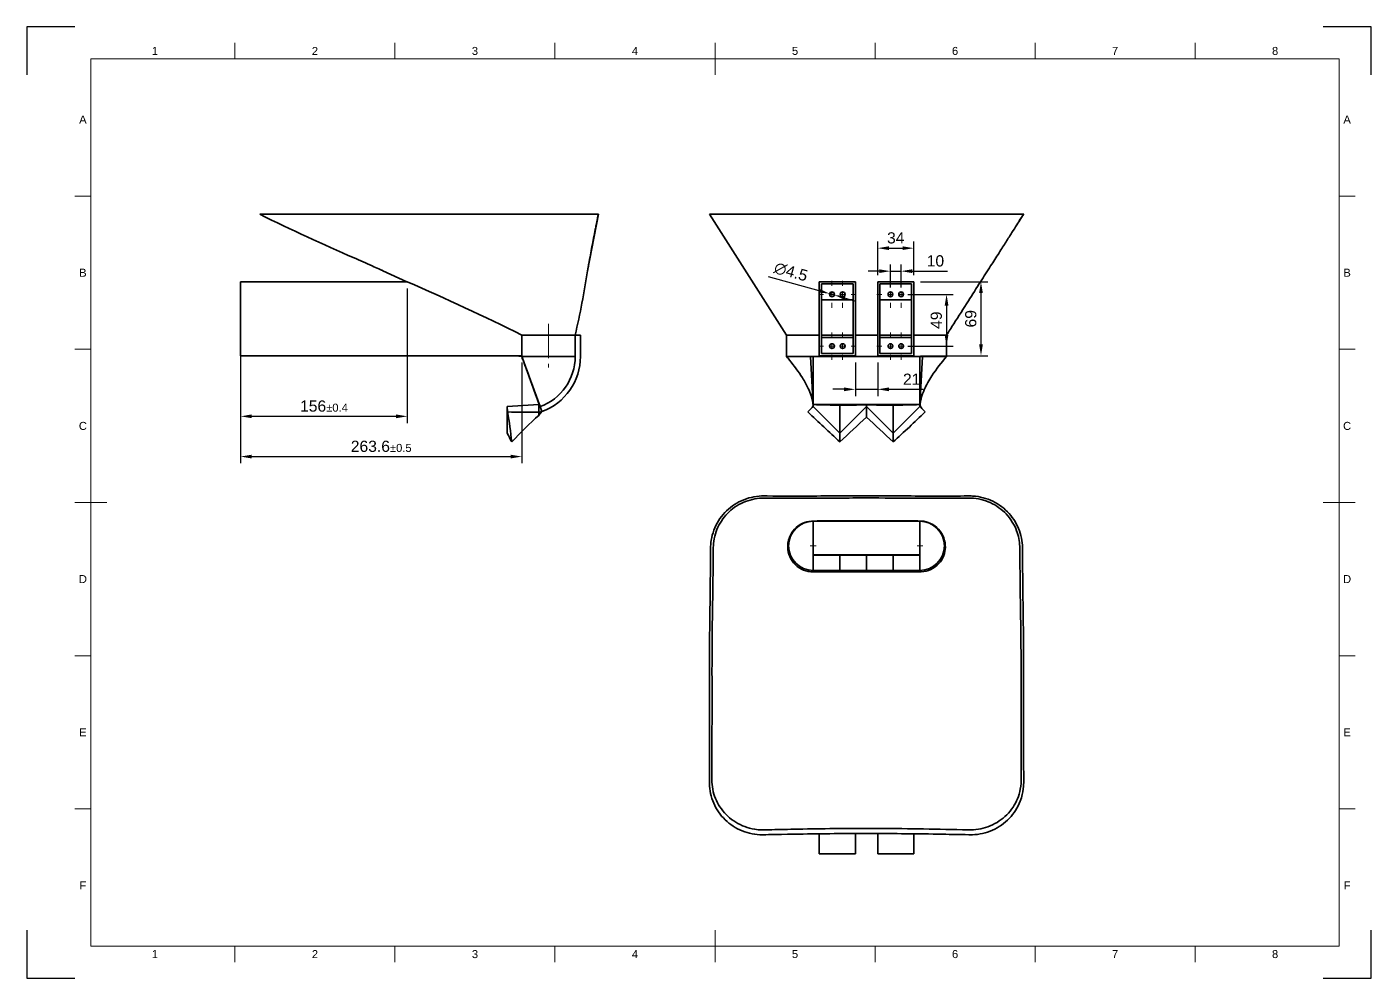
# Model space of a CAD drawing. Header units: millimetres. Extents: x 0 to 420, y 0 to 297.
import ezdxf
from ezdxf.enums import TextEntityAlignment as Align

# ---------------------------------------------------------------- set-up
doc = ezdxf.new("R2010")
doc.units = ezdxf.units.MM
doc.header["$LTSCALE"] = 0.75
doc.linetypes.add('CENTER2', pattern=[28.575, 19.05, -3.175, 3.175, -3.175])
for name, color, linetype, lineweight in [('BORDER', 7, 'Continuous', 18), ('FD_Dimensions', 7, 'Continuous', 18), ('Smart Centers', 7, 'CENTER2', 18), ('Visible', 7, 'Continuous', 35)]:
    doc.layers.add(name, color=color, linetype=linetype, lineweight=lineweight)
doc.styles.add('FusionTitle', font='arial.ttf')
doc.styles.get("Standard").update_dxf_attribs({"font": 'arial.ttf'})
doc.dimstyles.new('Dim-ISO-25', dxfattribs={"dimtxt": 3.5, "dimasz": 3.5, "dimexe": 2.1, "dimexo": 2.1, "dimgap": 1.4, "dimtad": 1, "dimdsep": 46, "dimtxsty": 'Standard', "dimcen": 0, "dimazin": 2, "dimtp": 0.1, "dimtm": 0.1, "dimtfac": 0.714286, "dimtmove": 0, "dimatfit": 3, "dimfxl": 1, "dimarcsym": 0})

# ---------------------------------------------------------------- blocks, each defined once
blk = doc.blocks.new('ISO_A3_SHEET')
at = {"layer": 'BORDER'}
for p, q in [((65, 292), (65, 287)), ((115, 292), (115, 287)), ((165, 292), (165, 287)), ((215, 292), (215, 282)), ((265, 292), (265, 287)), ((315, 292), (315, 287)), ((365, 292), (365, 287)), ((410, 287), (20, 287)), ((20, 287), (20, 10)), ((410, 287), (410, 10)), ((15, 244.16666), (20, 244.16666)), ((415, 244.16666), (410, 244.16666)), ((15, 196.33333), (20, 196.33333)), ((415, 196.33333), (410, 196.33333)), ((15, 148.5), (25, 148.5)), ((415, 148.5), (405, 148.5)), ((15, 100.66667), (20, 100.66667)), ((415, 100.66667), (410, 100.66667)), ((15, 52.83334), (20, 52.83334)), ((415, 52.83334), (410, 52.83334)), ((215, 5), (215, 15)), ((20, 10), (410, 10)), ((65, 5), (65, 10)), ((115, 5), (115, 10)), ((165, 5), (165, 10)), ((265, 5), (265, 10)), ((315, 5), (315, 10)), ((365, 5), (365, 10))]:
    blk.add_line(p, q, dxfattribs=at)
at = {"layer": 'Defpoints'}
for p, q in [((15, 297), (0, 297)), ((0, 297), (0, 282)), ((420, 297), (405, 297)), ((420, 282), (420, 297)), ((0, 15), (0, 0)), ((420, 0), (420, 15)), ((0, 0), (15, 0)), ((405, 0), (420, 0))]:
    blk.add_line(p, q, dxfattribs=at)
at = {"layer": 'BORDER', "style": 'FusionTitle'}
for s, p in [('1', (40, 289.5)), ('2', (90, 289.5)), ('3', (140, 289.5)), ('4', (190, 289.5)), ('5', (240, 289.5)), ('6', (290, 289.5)), ('7', (340, 289.5)), ('8', (390, 289.5)), ('A', (17.5, 268.08333)), ('A', (412.5, 268.08333)), ('B', (17.5, 220.25)), ('B', (412.5, 220.25)), ('C', (17.5, 172.41667)), ('C', (412.5, 172.41667)), ('D', (17.5, 124.58334)), ('D', (412.5, 124.58334)), ('E', (17.5, 76.75001)), ('E', (412.5, 76.75001)), ('F', (17.5, 28.91668)), ('F', (412.5, 28.91668)), ('1', (40, 7.5)), ('2', (90, 7.5)), ('3', (140, 7.5)), ('4', (190, 7.5)), ('5', (240, 7.5)), ('6', (290, 7.5)), ('7', (340, 7.5)), ('8', (390, 7.5))]:
    blk.add_text(s, height=2.5, dxfattribs=at).set_placement(p, align=Align.MIDDLE)
blk = doc.blocks.new('*U5')
at = {"layer": 'Smart Centers', "color": 0, "ltscale": 0.75, "transparency": 16777216}
for p, q in [((0, 2.678906), (0, 4.25)), ((-4.25, 0), (-2.678906, 0)), ((2.678906, 0), (4.25, 0)), ((0, -4.25), (0, -2.678906))]:
    blk.add_line(p, q, dxfattribs=at)
at = {"layer": 'Smart Centers', "color": 0, "linetype": 'Continuous', "ltscale": 0.75, "transparency": 16777216}
for p, q in [((-0.892969, 0), (0.892969, 0)), ((0, -0.892969), (0, 0.892969))]:
    blk.add_line(p, q, dxfattribs=at)
blk = doc.blocks.new('*U6')
at = {"layer": 'Smart Centers', "color": 0, "ltscale": 0.75, "transparency": 16777216}
for p, q in [((0, 2.678906), (0, 4.25)), ((-4.25, 0), (-2.678906, 0)), ((2.678906, 0), (4.25, 0)), ((0, -4.25), (0, -2.678906))]:
    blk.add_line(p, q, dxfattribs=at)
at = {"layer": 'Smart Centers', "color": 0, "linetype": 'Continuous', "ltscale": 0.75, "transparency": 16777216}
for p, q in [((-0.892969, 0), (0.892969, 0)), ((0, -0.892969), (0, 0.892969))]:
    blk.add_line(p, q, dxfattribs=at)
blk = doc.blocks.new('*U7')
at = {"layer": 'Smart Centers', "color": 0, "ltscale": 0.75, "transparency": 16777216}
for p, q in [((0, 2.678906), (0, 4.25)), ((-4.25, 0), (-2.678906, 0)), ((2.678906, 0), (4.25, 0)), ((0, -4.25), (0, -2.678906))]:
    blk.add_line(p, q, dxfattribs=at)
at = {"layer": 'Smart Centers', "color": 0, "linetype": 'Continuous', "ltscale": 0.75, "transparency": 16777216}
for p, q in [((-0.892969, 0), (0.892969, 0)), ((0, -0.892969), (0, 0.892969))]:
    blk.add_line(p, q, dxfattribs=at)
blk = doc.blocks.new('*U8')
at = {"layer": 'Smart Centers', "color": 0, "ltscale": 0.75, "transparency": 16777216}
for p, q in [((0, 2.678906), (0, 4.25)), ((-4.25, 0), (-2.678906, 0)), ((2.678906, 0), (4.25, 0)), ((0, -4.25), (0, -2.678906))]:
    blk.add_line(p, q, dxfattribs=at)
at = {"layer": 'Smart Centers', "color": 0, "linetype": 'Continuous', "ltscale": 0.75, "transparency": 16777216}
for p, q in [((-0.892969, 0), (0.892969, 0)), ((0, -0.892969), (0, 0.892969))]:
    blk.add_line(p, q, dxfattribs=at)
blk = doc.blocks.new('*U9')
at = {"layer": 'Smart Centers', "color": 0, "ltscale": 0.75, "transparency": 16777216}
for p, q in [((0, 2.678906), (0, 4.25)), ((-4.25, 0), (-2.678906, 0)), ((2.678906, 0), (4.25, 0)), ((0, -4.25), (0, -2.678906))]:
    blk.add_line(p, q, dxfattribs=at)
at = {"layer": 'Smart Centers', "color": 0, "linetype": 'Continuous', "ltscale": 0.75, "transparency": 16777216}
for p, q in [((-0.892969, 0), (0.892969, 0)), ((0, -0.892969), (0, 0.892969))]:
    blk.add_line(p, q, dxfattribs=at)
blk = doc.blocks.new('*U10')
at = {"layer": 'Smart Centers', "color": 0, "ltscale": 0.75, "transparency": 16777216}
for p, q in [((0, 2.678906), (0, 4.25)), ((-4.25, 0), (-2.678906, 0)), ((2.678906, 0), (4.25, 0)), ((0, -4.25), (0, -2.678906))]:
    blk.add_line(p, q, dxfattribs=at)
at = {"layer": 'Smart Centers', "color": 0, "linetype": 'Continuous', "ltscale": 0.75, "transparency": 16777216}
for p, q in [((-0.892969, 0), (0.892969, 0)), ((0, -0.892969), (0, 0.892969))]:
    blk.add_line(p, q, dxfattribs=at)
blk = doc.blocks.new('*U11')
at = {"layer": 'Smart Centers', "color": 0, "ltscale": 0.75, "transparency": 16777216}
for p, q in [((0, 2.678906), (0, 4.25)), ((-4.25, 0), (-2.678906, 0)), ((2.678906, 0), (4.25, 0)), ((0, -4.25), (0, -2.678906))]:
    blk.add_line(p, q, dxfattribs=at)
at = {"layer": 'Smart Centers', "color": 0, "linetype": 'Continuous', "ltscale": 0.75, "transparency": 16777216}
for p, q in [((-0.892969, 0), (0.892969, 0)), ((0, -0.892969), (0, 0.892969))]:
    blk.add_line(p, q, dxfattribs=at)
blk = doc.blocks.new('*U12')
at = {"layer": 'Smart Centers', "color": 0, "ltscale": 0.75, "transparency": 16777216}
for p, q in [((0, 2.678906), (0, 4.25)), ((-4.25, 0), (-2.678906, 0)), ((2.678906, 0), (4.25, 0)), ((0, -4.25), (0, -2.678906))]:
    blk.add_line(p, q, dxfattribs=at)
at = {"layer": 'Smart Centers', "color": 0, "linetype": 'Continuous', "ltscale": 0.75, "transparency": 16777216}
for p, q in [((-0.892969, 0), (0.892969, 0)), ((0, -0.892969), (0, 0.892969))]:
    blk.add_line(p, q, dxfattribs=at)
blk = doc.blocks.new('*U13')
at = {"layer": 'Smart Centers', "color": 0, "linetype": 'Continuous', "ltscale": 0.75, "transparency": 16777216}
for p, q in [((-0.892969, 0), (0.892969, 0)), ((0, -0.892969), (0, 0.892969))]:
    blk.add_line(p, q, dxfattribs=at)
blk = doc.blocks.new('*U14')
at = {"layer": 'Smart Centers', "color": 0, "linetype": 'Continuous', "ltscale": 0.75, "transparency": 16777216}
for p, q in [((-0.892969, 0), (0.892969, 0)), ((0, -0.892969), (0, 0.892969))]:
    blk.add_line(p, q, dxfattribs=at)
blk = doc.blocks.new('*U15')
at = {"layer": 'Smart Centers', "color": 0, "ltscale": 0.75, "transparency": 16777216}
blk.add_line((0, 6.833333), (0, -6.833333), dxfattribs=at)
blk = doc.blocks.new('*U16')
at = {"layer": 'Smart Centers', "color": 0, "linetype": 'Continuous', "ltscale": 0.75, "transparency": 16777216}
for p, q in [((-0.892969, 0), (0.892969, 0)), ((0, -0.892969), (0, 0.892969))]:
    blk.add_line(p, q, dxfattribs=at)
blk = doc.blocks.new('*D25')
at = {"layer": 'Defpoints', "color": 0, "transparency": 16777216}
for p in [(66.780082, 194.336573), (154.641093, 194.336573), (154.641093, 162.836573)]:
    blk.add_point(p, dxfattribs=at)
at = {"layer": 'FD_Dimensions', "color": 0, "lineweight": -2, "transparency": 16777216}
for p, q in [((66.780082, 192.236573), (66.780082, 160.736573)), ((154.641093, 192.236573), (154.641093, 160.736573)), ((70.280082, 162.836573), (151.141093, 162.836573))]:
    blk.add_line(p, q, dxfattribs=at)
at = {"layer": 'FD_Dimensions', "color": 0, "transparency": 16777216}
for points in [[(70.280082, 163.419906), (70.280082, 162.25324), (66.780082, 162.836573)], [(151.141093, 163.419906), (151.141093, 162.25324), (154.641093, 162.836573)]]:
    blk.add_solid(points, dxfattribs=at)
at = {"layer": 'FD_Dimensions', "color": 0, "transparency": 16777216, "insert": (110.710588, 166.024772), "char_height": 3.5, "attachment_point": 5}
blk.add_mtext('263.6{\\H2.5;±0.5}', dxfattribs=at)
blk = doc.blocks.new('*D26')
at = {"layer": 'Defpoints', "color": 0, "transparency": 16777216}
for p in [(66.780082, 217.410506), (118.868415, 217.410506), (118.868415, 175.410506)]:
    blk.add_point(p, dxfattribs=at)
at = {"layer": 'FD_Dimensions', "color": 0, "lineweight": -2, "transparency": 16777216}
for p, q in [((66.780082, 215.310506), (66.780082, 173.310506)), ((118.868415, 215.310506), (118.868415, 173.310506)), ((70.280082, 175.410506), (115.368415, 175.410506))]:
    blk.add_line(p, q, dxfattribs=at)
at = {"layer": 'FD_Dimensions', "color": 0, "transparency": 16777216}
for points in [[(70.280082, 175.99384), (70.280082, 174.827173), (66.780082, 175.410506)], [(115.368415, 175.99384), (115.368415, 174.827173), (118.868415, 175.410506)]]:
    blk.add_solid(points, dxfattribs=at)
at = {"layer": 'FD_Dimensions', "color": 0, "transparency": 16777216, "insert": (92.824249, 178.597512), "char_height": 3.5, "attachment_point": 5}
blk.add_mtext('156{\\H2.5;±0.4}', dxfattribs=at)
blk = doc.blocks.new('*D27')
at = {"layer": 'Defpoints', "color": 0, "transparency": 16777216}
for p in [(250.824602, 213.700098), (252.268841, 213.294915)]:
    blk.add_point(p, dxfattribs=at)
at = {"layer": 'FD_Dimensions', "color": 0, "lineweight": -2, "transparency": 16777216}
for p, q in [((231.561973, 219.104256), (247.454711, 214.645526)), ((252.268841, 213.294915), (250.824602, 213.700098)), ((255.638732, 212.349487), (259.008623, 211.404059))]:
    blk.add_line(p, q, dxfattribs=at)
at = {"layer": 'FD_Dimensions', "color": 0, "transparency": 16777216}
for points in [[(247.612282, 215.207174), (247.29714, 214.083877), (250.824602, 213.700098)], [(255.796303, 212.911135), (255.481161, 211.787838), (252.268841, 213.294915)]]:
    blk.add_solid(points, dxfattribs=at)
at = {"layer": 'FD_Dimensions', "color": 0, "transparency": 16777216, "insert": (238.710719, 220.510383), "char_height": 3.5, "attachment_point": 5, "rotation": 344.32847171}
blk.add_mtext('∅4.5', dxfattribs=at)
blk = doc.blocks.new('*D28')
at = {"layer": 'Defpoints', "color": 0, "transparency": 16777216}
for p in [(273.140055, 220.735053), (269.806722, 213.497506), (273.140055, 213.497506)]:
    blk.add_point(p, dxfattribs=at)
at = {"layer": 'FD_Dimensions', "color": 0, "lineweight": -2, "transparency": 16777216}
for p, q in [((269.806722, 215.597506), (269.806722, 222.835053)), ((273.140055, 215.597506), (273.140055, 222.835053)), ((266.306722, 220.735053), (262.806722, 220.735053)), ((269.806722, 220.735053), (273.140055, 220.735053)), ((276.640055, 220.735053), (287.612292, 220.735053))]:
    blk.add_line(p, q, dxfattribs=at)
at = {"layer": 'FD_Dimensions', "color": 0, "transparency": 16777216}
for points in [[(266.306722, 221.318387), (266.306722, 220.15172), (269.806722, 220.735053)], [(276.640055, 221.318387), (276.640055, 220.15172), (273.140055, 220.735053)]]:
    blk.add_solid(points, dxfattribs=at)
at = {"layer": 'FD_Dimensions', "color": 0, "transparency": 16777216, "insert": (283.876174, 223.922059), "char_height": 3.5, "attachment_point": 5}
blk.add_mtext('10', dxfattribs=at)
blk = doc.blocks.new('*D29')
at = {"layer": 'Defpoints', "color": 0, "transparency": 16777216}
for p in [(273.140055, 213.497506), (273.140055, 197.33084), (287.343388, 197.33084)]:
    blk.add_point(p, dxfattribs=at)
at = {"layer": 'FD_Dimensions', "color": 0, "lineweight": -2, "transparency": 16777216}
for p, q in [((275.240055, 213.497506), (289.443388, 213.497506)), ((287.343388, 209.997506), (287.343388, 200.83084)), ((275.240055, 197.33084), (289.443388, 197.33084))]:
    blk.add_line(p, q, dxfattribs=at)
at = {"layer": 'FD_Dimensions', "color": 0, "transparency": 16777216}
for points in [[(286.760055, 209.997506), (287.926722, 209.997506), (287.343388, 213.497506)], [(286.760055, 200.83084), (287.926722, 200.83084), (287.343388, 197.33084)]]:
    blk.add_solid(points, dxfattribs=at)
at = {"layer": 'FD_Dimensions', "color": 0, "transparency": 16777216, "insert": (284.156383, 205.414173), "char_height": 3.5, "attachment_point": 5, "rotation": 90}
blk.add_mtext('49', dxfattribs=at)
blk = doc.blocks.new('*D30')
at = {"layer": 'Defpoints', "color": 0, "transparency": 16777216}
for p in [(277.106722, 217.410506), (277.106722, 194.336573), (298.106722, 194.336573)]:
    blk.add_point(p, dxfattribs=at)
at = {"layer": 'FD_Dimensions', "color": 0, "lineweight": -2, "transparency": 16777216}
for p, q in [((279.206722, 217.410506), (300.206722, 217.410506)), ((298.106722, 213.910506), (298.106722, 197.836573)), ((279.206722, 194.336573), (300.206722, 194.336573))]:
    blk.add_line(p, q, dxfattribs=at)
at = {"layer": 'FD_Dimensions', "color": 0, "transparency": 16777216}
for points in [[(297.523388, 213.910506), (298.690055, 213.910506), (298.106722, 217.410506)], [(297.523388, 197.836573), (298.690055, 197.836573), (298.106722, 194.336573)]]:
    blk.add_solid(points, dxfattribs=at)
at = {"layer": 'FD_Dimensions', "color": 0, "transparency": 16777216, "insert": (294.919716, 205.87354), "char_height": 3.5, "attachment_point": 5, "rotation": 90}
blk.add_mtext('69', dxfattribs=at)
blk = doc.blocks.new('*D31')
at = {"layer": 'Defpoints', "color": 0, "transparency": 16777216}
for p in [(277.106722, 227.910506), (265.840055, 217.410506), (277.106722, 217.410506)]:
    blk.add_point(p, dxfattribs=at)
at = {"layer": 'FD_Dimensions', "color": 0, "lineweight": -2, "transparency": 16777216}
for p, q in [((265.840055, 219.510506), (265.840055, 230.010506)), ((269.340055, 227.910506), (273.606722, 227.910506)), ((277.106722, 219.510506), (277.106722, 230.010506))]:
    blk.add_line(p, q, dxfattribs=at)
at = {"layer": 'FD_Dimensions', "color": 0, "transparency": 16777216}
for points in [[(269.340055, 228.49384), (269.340055, 227.327173), (265.840055, 227.910506)], [(273.606722, 228.49384), (273.606722, 227.327173), (277.106722, 227.910506)]]:
    blk.add_solid(points, dxfattribs=at)
at = {"layer": 'FD_Dimensions', "color": 0, "transparency": 16777216, "insert": (271.473388, 231.098705), "char_height": 3.5, "attachment_point": 5}
blk.add_mtext('34', dxfattribs=at)
blk = doc.blocks.new('*D32')
at = {"layer": 'Defpoints', "color": 0, "transparency": 16777216}
for p in [(258.846722, 194.336573), (265.840055, 194.336573), (265.840055, 183.836573)]:
    blk.add_point(p, dxfattribs=at)
at = {"layer": 'FD_Dimensions', "color": 0, "lineweight": -2, "transparency": 16777216}
for p, q in [((258.846722, 192.236573), (258.846722, 181.736573)), ((265.840055, 192.236573), (265.840055, 181.736573)), ((255.346722, 183.836573), (251.846722, 183.836573)), ((258.846722, 183.836573), (265.840055, 183.836573)), ((269.340055, 183.836573), (280.037736, 183.836573))]:
    blk.add_line(p, q, dxfattribs=at)
at = {"layer": 'FD_Dimensions', "color": 0, "transparency": 16777216}
for points in [[(255.346722, 184.419906), (255.346722, 183.25324), (258.846722, 183.836573)], [(269.340055, 184.419906), (269.340055, 183.25324), (265.840055, 183.836573)]]:
    blk.add_solid(points, dxfattribs=at)
at = {"layer": 'FD_Dimensions', "color": 0, "transparency": 16777216, "insert": (276.438895, 186.993735), "char_height": 3.5, "attachment_point": 5}
blk.add_mtext('21', dxfattribs=at)

msp = doc.modelspace()

# ---------------------------------------------------------------- linework, layer by layer
at = {"layer": 'Visible', "extrusion": (0, 1, 0)}
for p, q in [((178.5819, 238.4845), (72.7414, 238.4845)), ((178.5832, 238.4845), (175.1866, 220.8769)), ((262.3434, 238.4845), (213.2338, 238.4845)), ((237.3434, 200.769), (213.2723, 238.4844)), ((311.4518, 238.4845), (262.3434, 238.4845)), ((118.6775, 217.4105), (111.1866, 220.8768)), ((66.7801, 217.4105), (118.8684, 217.4105)), ((66.7801, 194.3366), (66.7801, 217.4105)), ((247.5801, 194.3366), (247.5801, 217.4105)), ((247.5801, 217.4105), (258.8467, 217.4105)), ((248.2467, 216.7438), (258.1801, 216.7438)), ((248.2467, 195.0032), (248.2467, 216.7438)), ((258.1801, 216.7438), (258.1801, 195.0032)), ((258.8467, 217.4105), (258.8467, 194.3366)), ((277.1067, 217.4105), (265.8401, 217.4105)), ((265.8401, 217.4105), (265.8401, 194.3366)), ((266.5067, 216.7438), (266.5067, 195.0032)), ((276.4401, 216.7438), (266.5067, 216.7438)), ((276.4401, 195.0032), (276.4401, 216.7438)), ((277.1067, 194.3366), (277.1067, 217.4105)), ((258.1801, 211.7438), (248.2467, 211.7438)), ((266.5067, 211.7438), (276.4401, 211.7438)), ((154.6411, 200.769), (171.3078, 200.769)), ((154.6411, 200.769), (154.6411, 194.1024)), ((171.3078, 200.769), (172.9744, 200.769)), ((171.3078, 200.769), (171.3078, 194.1024)), ((172.9744, 194.1024), (172.9744, 200.769)), ((237.3434, 200.769), (245.6767, 200.769)), ((237.3434, 200.769), (237.3434, 194.1024)), ((245.6767, 200.769), (247.5801, 200.769)), ((248.2467, 200.769), (258.1801, 200.769)), ((258.1801, 200.0032), (248.2467, 200.0032)), ((258.8467, 200.769), (262.3434, 200.769)), ((262.3434, 200.769), (265.8401, 200.769)), ((266.5067, 200.769), (276.4401, 200.769)), ((266.5067, 200.0032), (276.4401, 200.0032)), ((277.1067, 200.769), (279.0101, 200.769)), ((279.0101, 200.769), (287.3434, 200.769)), ((287.3434, 200.769), (287.3434, 194.1024)), ((66.7801, 194.3366), (154.6411, 194.3366)), ((154.6785, 194.1024), (154.6372, 194.1024)), ((160.1069, 179.0853), (154.6372, 194.1024)), ((171.3078, 194.1024), (154.6785, 194.1024)), ((160.3414, 178.4408), (154.6785, 194.1024)), ((237.3414, 194.1024), (244.8479, 194.1024)), ((244.8479, 194.1024), (245.6767, 194.1024)), ((245.6557, 178.8382), (244.8479, 194.1024)), ((279.0101, 194.1024), (245.6767, 194.1024)), ((245.6767, 179.0673), (245.6767, 194.1024)), ((258.8467, 194.3366), (247.5801, 194.3366)), ((258.1801, 195.0032), (248.2467, 195.0032)), ((265.8401, 194.3366), (277.1067, 194.3366)), ((266.5067, 195.0032), (276.4401, 195.0032)), ((279.8388, 194.1024), (279.0101, 194.1024)), ((279.0101, 179.0673), (279.0101, 194.1024)), ((279.0311, 178.8382), (279.8388, 194.1024)), ((287.3453, 194.1024), (279.8388, 194.1024)), ((160.0081, 179.0607), (150.1134, 178.4408)), ((150.1134, 178.4408), (150.2167, 176.7925)), ((150.1134, 170.1075), (150.1134, 178.4408)), ((160.1134, 179.0673), (160.0081, 179.0607)), ((160.0081, 176.7236), (160.0081, 179.0607)), ((160.9115, 176.8747), (160.0081, 176.7236)), ((160.9115, 176.8747), (160.0081, 175.813)), ((160.0081, 175.813), (160.0081, 176.7236)), ((160.1836, 178.8745), (160.3414, 178.4408)), ((160.3414, 178.4408), (160.9115, 176.8747)), ((245.6767, 178.4408), (244.0284, 176.7925)), ((245.6767, 179.0673), (245.6767, 179.0607)), ((245.6767, 179.0673), (247.6545, 179.0673)), ((245.6767, 179.0607), (245.6767, 178.4408)), ((245.6767, 178.4408), (254.0101, 170.1075)), ((247.6545, 179.0673), (254.0098, 179.0673)), ((254.0098, 179.0673), (261.7709, 179.0673)), ((254.0101, 178.873), (254.0101, 170.1075)), ((254.0101, 170.1075), (262.3434, 178.4408)), ((261.7709, 179.0673), (262.3434, 179.0673)), ((262.3434, 179.0673), (262.3434, 179.0469)), ((262.3434, 179.0673), (262.9159, 179.0673)), ((262.3434, 179.0469), (262.3434, 178.4408)), ((262.3434, 175.1806), (262.3434, 178.4408)), ((262.3434, 178.4408), (270.6767, 170.1075)), ((262.9159, 179.0673), (270.6769, 179.0673)), ((270.6767, 178.873), (270.6767, 170.1075)), ((270.6767, 170.1075), (279.0101, 178.4408)), ((270.6769, 179.0673), (277.0321, 179.0673)), ((277.0321, 179.0673), (279.0101, 179.0673)), ((279.0101, 179.0673), (279.0101, 179.0607)), ((279.0101, 179.0607), (279.0101, 178.4408)), ((279.0101, 178.4408), (280.6584, 176.7925))]:
    msp.add_line(p, q, dxfattribs=at)
at = {"layer": 'Visible'}
for p, q in [((245.6767, 132.6168), (245.6767, 142.6529)), ((245.6767, 142.6529), (279.0101, 142.6529)), ((279.0101, 142.6529), (279.0101, 132.6168)), ((245.6767, 132.6168), (245.6767, 127.3196)), ((245.6767, 132.1253), (247.6545, 132.1253)), ((254.0101, 132.0199), (245.6767, 132.0199)), ((247.6545, 132.1253), (254.0098, 132.1253)), ((254.0098, 132.1253), (261.7709, 132.1253)), ((262.3434, 132.0199), (254.0101, 132.0199)), ((254.0101, 132.0199), (254.0101, 127.3196)), ((261.7709, 132.1253), (262.3434, 132.1253)), ((262.3434, 132.1253), (262.3434, 132.0199)), ((262.3434, 132.1253), (262.9159, 132.1253)), ((270.6767, 132.0199), (262.3434, 132.0199)), ((262.3434, 132.0199), (262.3434, 127.3196)), ((262.9159, 132.1253), (270.6769, 132.1253)), ((279.0101, 132.0199), (270.6767, 132.0199)), ((270.6767, 132.0199), (270.6767, 127.3196)), ((270.6769, 132.1253), (277.0321, 132.1253)), ((277.0321, 132.1253), (279.0101, 132.1253)), ((279.0101, 132.6168), (279.0101, 127.3196)), ((279.0101, 127.3196), (245.6767, 127.3196)), ((247.5801, 38.7919), (247.5801, 45.0569)), ((258.8467, 38.7919), (258.8467, 45.1414)), ((265.8401, 38.7919), (265.8401, 45.1414)), ((277.1067, 38.7919), (277.1067, 45.0569)), ((247.5801, 38.7919), (258.8467, 38.7919)), ((277.1067, 38.7919), (265.8401, 38.7919))]:
    msp.add_line(p, q, dxfattribs=at)
at = {"layer": 'Visible', "extrusion": (1e-16, 0, -1)}
for centre in [(-251.5467, 213.4975), (-254.8801, 213.4975), (-251.5467, 197.3308), (-254.8801, 197.3308)]:
    msp.add_circle(centre, 0.75, dxfattribs=at)
at = {"layer": 'Visible'}
for centre in [(269.8067, 213.4975), (273.1401, 213.4975), (269.8067, 197.3308), (273.1401, 197.3308)]:
    msp.add_circle(centre, 0.75, dxfattribs=at)
at = {"layer": 'Visible', "extrusion": (1e-16, 0, -1)}
for centre, radius, start, end in [((-256.2772, 275.0292), 66.1807, 213.517811, 215.681463), ((-557.8706, 501.3475), 451.4785, 312.302571, 314.038624), ((-254.5277, 353.8427), 174.9705, 267.439818, 270.169501), ((-270.1595, 353.861), 174.9888, 269.830642, 272.560039), ((-49.8232, 413.0873), 330.3357, 225.669608, 228.04239), ((118.2996, 576.1495), 552.87, 226.489646, 227.668985), ((-606.939, 537.4144), 499.9595, 312.266395, 313.570548)]:
    msp.add_arc(centre, radius, start, end, dxfattribs=at)
at = {"layer": 'Visible'}
for centre, radius, start, end in [((-121.2259, 267.5408), 300.0595, 347.142324, 351.053387), ((-167.9188, -447.1737), 723.8069, 63.534889, 66.658415), ((154.6411, 194.1024), 16.6667, 290, 0), ((33.5097, 156.2856), 118.4923, 5.398344, 9.965894), ((156.0881, 315.3025), 138.6343, 267.572671, 271.620281), ((254.8459, 70.1457), 141.9426, 131.888227, 136.736168), ((176.2487, 181.7279), 28.6022, 203.971128, 209.985393)]:
    msp.add_arc(centre, radius, start, end, dxfattribs=at)
at = {"layer": 'Visible', "extrusion": (-3e-16, 0, -1)}
msp.add_arc((-154.6411, 194.1024), 18.3333, 180, 250, dxfattribs=at)
at = {"layer": 'Visible', "extrusion": (0, 0, -1)}
for centre, start, end in [((-245.6767, 134.9863), 270, 90), ((-279.0101, 134.9863), 90, 270)]:
    msp.add_arc(centre, 7.6667, start, end, dxfattribs=at)
at = {"layer": 'Visible', "extrusion": (4.549e-13, 1.0192e-12, -1)}
for knots in [[0, 0, 0, 0, 0.54453786, 0.54453786, 2.70453786, 2.70453786, 4.50453786, 4.50453786, 6.00453786, 6.00453786, 6.25453786, 6.25453786, 6.50453786, 6.50453786, 6.50455353, 6.50455353, 6.50457035, 6.50457035, 6.50458842, 6.50458842, 6.50460783, 6.50460783, 6.50462867, 6.50462867, 6.50465104, 6.50465104, 6.50467507, 6.50467507, 6.50470087, 6.50470087, 6.50472858, 6.50472858, 6.50475833, 6.50475833, 6.50479027, 6.50479027, 6.50482456, 6.50482456, 6.50486138, 6.50486138, 6.50490091, 6.50490091, 6.50494335, 6.50494335, 6.50498891, 6.50498891, 6.50503782, 6.50503782, 6.50509032, 6.50509032, 6.50514668, 6.50514668, 6.50520717, 6.50520717, 6.5052721, 6.5052721, 6.50534178, 6.50534178, 6.50541656, 6.50541656, 6.50549681, 6.50549681, 6.50558292, 6.50558292, 6.50567532, 6.50567532, 6.50577445, 6.50577445, 6.50588079, 6.50588079, 6.50599487, 6.50599487, 6.50611723, 6.50611723, 6.50624846, 6.50624846, 6.50638919, 6.50638919, 6.51420169, 6.51420169, 6.54545169, 6.54545169, 6.64734442, 6.64734442, 6.91905841, 6.91905841, 7.64362993, 7.64362993, 9.57584605, 9.57584605, 19.60931872, 19.60931872, 19.60931872, 19.60931872], [0, 0, 0, 0, 0.54453782, 0.54453782, 2.70453782, 2.70453782, 4.50453782, 4.50453782, 6.00453782, 6.00453782, 6.25453783, 6.25453783, 6.50453783, 6.50453783, 6.50455349, 6.50455349, 6.50457032, 6.50457032, 6.50458839, 6.50458839, 6.5046078, 6.5046078, 6.50462863, 6.50462863, 6.50465101, 6.50465101, 6.50467504, 6.50467504, 6.50470084, 6.50470084, 6.50472854, 6.50472854, 6.50475829, 6.50475829, 6.50479023, 6.50479023, 6.50482453, 6.50482453, 6.50486135, 6.50486135, 6.50490088, 6.50490088, 6.50494332, 6.50494332, 6.50498888, 6.50498888, 6.50503779, 6.50503779, 6.50509029, 6.50509029, 6.50514665, 6.50514665, 6.50520714, 6.50520714, 6.50527207, 6.50527207, 6.50534175, 6.50534175, 6.50541653, 6.50541653, 6.50549678, 6.50549678, 6.50558289, 6.50558289, 6.50567528, 6.50567528, 6.50577441, 6.50577441, 6.50588076, 6.50588076, 6.50599484, 6.50599484, 6.5061172, 6.5061172, 6.50624843, 6.50624843, 6.50638915, 6.50638915, 6.51420165, 6.51420165, 6.54545165, 6.54545165, 6.64734438, 6.64734438, 6.91905837, 6.91905837, 7.64362989, 7.64362989, 9.57584602, 9.57584602, 19.60931869, 19.60931869, 19.60931869, 19.60931869]]:
    msp.add_open_spline([(111.1865, 220.8768), (111.1865, 220.8768), (111.1866, 220.8768), (111.1866, 220.8768), (111.1866, 220.8768), (111.1866, 220.8768), (111.1866, 220.8768), (111.1866, 220.8768), (111.1866, 220.8768), (111.1866, 220.8768), (111.1866, 220.8768), (111.1866, 220.8768), (111.4283, 220.7697), (111.186, 220.877), (111.186, 220.8771), (111.1859, 220.8771), (111.1859, 220.8771), (111.1859, 220.8771), (111.1859, 220.8771), (111.1858, 220.8771), (111.1858, 220.8771), (111.1858, 220.8771), (111.1858, 220.8771), (111.1857, 220.8772), (111.1857, 220.8772), (111.1857, 220.8772), (111.1856, 220.8772), (111.1856, 220.8772), (111.1856, 220.8772), (111.1855, 220.8773), (111.1855, 220.8773), (111.1854, 220.8773), (111.1854, 220.8773), (111.1853, 220.8773), (111.1853, 220.8773), (111.1852, 220.8774), (111.1852, 220.8774), (111.1851, 220.8774), (111.1851, 220.8774), (111.185, 220.8775), (111.185, 220.8775), (111.1849, 220.8775), (111.1849, 220.8775), (111.1848, 220.8776), (111.1847, 220.8776), (111.1847, 220.8776), (111.1846, 220.8777), (111.1845, 220.8777), (111.1845, 220.8777), (111.1844, 220.8778), (111.1843, 220.8778), (111.1842, 220.8778), (111.1841, 220.8779), (111.184, 220.8779), (111.1839, 220.878), (111.1838, 220.878), (111.1837, 220.878), (111.1836, 220.8781), (111.1835, 220.8781), (111.1834, 220.8782), (111.1833, 220.8782), (111.1831, 220.8783), (111.1831, 220.8783), (111.1829, 220.8784), (111.1828, 220.8785), (111.1826, 220.8785), (111.1825, 220.8786), (111.1823, 220.8787), (111.1822, 220.8787), (111.182, 220.8788), (111.1819, 220.8789), (111.1817, 220.879), (111.1815, 220.879), (111.1813, 220.8791), (111.1812, 220.8792), (111.1809, 220.8793), (111.1808, 220.8794), (111.1731, 220.8828), (111.1655, 220.8861), (111.1276, 220.9029), (111.0974, 220.9163), (110.9683, 220.9735), (110.8696, 221.0173), (110.5075, 221.1777), (110.2441, 221.2945), (109.2782, 221.7225), (108.5753, 222.034), (105.9968, 223.1769), (104.1191, 224.0099), (92.4765, 229.1903), (82.6212, 233.6277), (72.7397, 238.4845)], degree=3, knots=knots, dxfattribs=at)
at = {"layer": 'Visible'}
for points, knots in [([(178.5365, 238.4841), (178.5364, 238.4839), (178.5364, 238.4837), (178.5363, 238.4831), (178.5362, 238.4828), (178.536, 238.4817), (178.5358, 238.481), (178.5354, 238.4789), (178.5351, 238.4774), (178.5339, 238.4715), (178.533, 238.4671), (178.4926, 238.2722), (178.4533, 238.0819), (178.3622, 237.6382), (178.3104, 237.385), (178.1219, 236.4571), (177.9869, 235.7838), (177.7651, 234.6641), (177.6772, 234.2168), (176.8855, 230.1611), (176.2254, 226.586), (175.492, 222.5592), (175.4037, 222.0737), (175.2828, 221.4072), (175.2498, 221.2255), (175.2108, 221.0099), (175.2046, 220.9758), (175.1964, 220.9308), (175.1944, 220.9198), (175.1914, 220.9033), (175.1904, 220.8978), (175.1889, 220.8895), (175.1884, 220.8867), (175.1879, 220.8839), (175.1879, 220.8837), (175.1878, 220.8835), (175.1878, 220.8834), (175.1878, 220.8831), (175.1878, 220.883), (175.1877, 220.8828), (175.1877, 220.8827), (175.1877, 220.8825), (175.1876, 220.8824), (175.1876, 220.8822), (175.1876, 220.8821), (175.1876, 220.8819), (175.1875, 220.8818), (175.1875, 220.8816), (175.1875, 220.8815), (175.1875, 220.8813), (175.1874, 220.8813), (175.1874, 220.8811), (175.1874, 220.881), (175.1874, 220.8809), (175.1874, 220.8808), (175.1873, 220.8806), (175.1873, 220.8806), (175.1873, 220.8804), (175.1873, 220.8804), (175.1873, 220.8802), (175.1872, 220.8802), (175.1872, 220.88), (175.1872, 220.88), (175.1872, 220.8799), (175.1872, 220.8798), (175.1872, 220.8797), (175.1871, 220.8797), (175.1871, 220.8795), (175.1871, 220.8795), (175.1871, 220.8794), (175.1871, 220.8793), (175.1871, 220.8793), (175.1871, 220.8792), (175.1871, 220.8791), (175.187, 220.8791), (175.187, 220.879), (175.187, 220.879), (175.187, 220.8789), (175.187, 220.8788), (175.187, 220.8788), (175.187, 220.8787), (175.187, 220.8787), (175.187, 220.8786), (175.187, 220.8786), (175.1869, 220.8785), (175.1869, 220.8785), (175.1869, 220.8784), (175.1869, 220.8784), (175.1869, 220.8783), (175.1869, 220.8783), (175.1869, 220.8783), (175.1869, 220.8782), (175.1869, 220.8782), (175.1869, 220.8781), (175.1869, 220.8781), (175.1869, 220.878), (175.1869, 220.878), (175.1868, 220.878), (175.1868, 220.878), (175.1868, 220.8779), (175.1868, 220.8779), (175.1868, 220.8779), (175.1868, 220.8778), (175.1868, 220.8778), (175.1868, 220.8778), (175.1868, 220.8777), (175.1868, 220.8777), (175.1868, 220.8777), (175.1868, 220.8777), (175.1868, 220.8776), (175.1868, 220.8776), (175.1868, 220.8776), (175.1868, 220.8776), (175.1868, 220.8775), (175.1868, 220.8775), (175.1868, 220.8775), (175.1868, 220.8775), (175.1868, 220.8775), (175.1868, 220.8775), (175.1867, 220.8774), (175.1867, 220.8774), (175.1867, 220.8774), (175.1867, 220.8774), (175.1867, 220.8774), (175.1867, 220.8773), (175.1867, 220.8773), (175.1867, 220.8773), (175.1867, 220.8773), (175.1867, 220.8773), (175.1484, 220.6658), (175.1866, 220.8768), (175.1866, 220.8768), (175.1866, 220.8768), (175.1866, 220.8768), (175.1866, 220.8768), (175.1866, 220.8768), (175.1866, 220.8768), (175.1866, 220.8768)], [0, 0, 0, 0, 0.00021631, 0.00021631, 0.00057684, 0.00057684, 0.00129788, 0.00129788, 0.00273997, 0.00273997, 0.00725892, 0.00725892, 0.20006766, 0.20006766, 0.45714627, 0.45714627, 1.14269859, 1.14269859, 1.59972843, 1.59972843, 5.29237868, 5.29237868, 5.79939813, 5.79939813, 5.98952982, 5.98952982, 6.0251795, 6.0251795, 6.03671623, 6.03671623, 6.0424846, 6.0424846, 6.04536878, 6.04536878, 6.04550368, 6.04550368, 6.04563142, 6.04563142, 6.04575237, 6.04575237, 6.04586689, 6.04586689, 6.04597532, 6.04597532, 6.04607798, 6.04607798, 6.04617516, 6.04617516, 6.04626717, 6.04626717, 6.04635427, 6.04635427, 6.04643673, 6.04643673, 6.04651478, 6.04651478, 6.04658866, 6.04658866, 6.04665859, 6.04665859, 6.04672478, 6.04672478, 6.04678744, 6.04678744, 6.04684674, 6.04684674, 6.04690286, 6.04690286, 6.04695598, 6.04695598, 6.04700626, 6.04700626, 6.04705384, 6.04705384, 6.04709887, 6.04709887, 6.04714148, 6.04714148, 6.04718181, 6.04718181, 6.04721998, 6.04721998, 6.0472561, 6.0472561, 6.04729028, 6.04729028, 6.04732262, 6.04732262, 6.04735323, 6.04735323, 6.04738219, 6.04738219, 6.0474096, 6.0474096, 6.04743554, 6.04743554, 6.04746008, 6.04746008, 6.0474833, 6.0474833, 6.04750528, 6.04750528, 6.04752607, 6.04752607, 6.04754575, 6.04754575, 6.04756436, 6.04756436, 6.04758198, 6.04758198, 6.04759865, 6.04759865, 6.04761442, 6.04761442, 6.04762934, 6.04762934, 6.04764347, 6.04764347, 6.04765683, 6.04765683, 6.04766947, 6.04766947, 6.04768143, 6.04768143, 6.04769275, 6.04769275, 6.04770346, 6.04770346, 6.04771359, 6.04771359, 6.2692189, 6.2692189, 6.93373474, 6.93373474, 7.73115375, 7.73115375, 7.88349615, 7.88349615, 7.88349615, 7.88349615]), ([(311.1584, 238.0831), (311.1584, 238.0831), (311.1343, 238.0455), (311.058, 237.9259), (311.0452, 237.9058), (311.0254, 237.8748), (311.0197, 237.866), (311.0117, 237.8533), (311.0094, 237.8498), (311.0064, 237.8451), (311.0056, 237.8439), (311.0044, 237.842), (311.0041, 237.8414), (311.0035, 237.8405), (311.0033, 237.8402), (311.003, 237.8397), (311.0029, 237.8396), (310.9901, 237.8196), (310.7209, 237.3978), (310.1558, 236.5124), (309.732, 235.8483), (308.7996, 234.3874), (308.2911, 233.5906), (307.1722, 231.8375), (306.5619, 230.8813), (305.2192, 228.7776), (304.4869, 227.6301), (302.8757, 225.1056), (301.9969, 223.7287), (300.0635, 220.6993), (299.0089, 219.047), (296.6888, 215.4118), (295.4233, 213.4289), (292.6392, 209.0667), (291.1206, 206.6873), (288.8491, 203.1283), (288.0962, 201.9487), (287.3434, 200.769)], [8.59795377, 8.59795377, 8.59795377, 8.59795377, 10.86032972, 10.86032972, 11.26003752, 11.26003752, 11.40992582, 11.40992582, 11.46613378, 11.46613378, 11.48532503, 11.48532503, 11.49492065, 11.49492065, 11.49971846, 11.49971846, 11.50211737, 11.50211737, 11.80917869, 11.80917869, 12.7303586, 12.7303586, 13.8357745, 13.8357745, 15.16227357, 15.16227357, 16.75407246, 16.75407246, 18.66423112, 18.66423112, 20.95642152, 20.95642152, 23.70705, 23.70705, 27.00780417, 27.00780417, 28.64417376, 28.64417376, 28.64417376, 28.64417376]), ([(245.6545, 178.8315), (245.6268, 179.2163), (245.5707, 179.6554), (245.3764, 180.6614), (245.224, 181.246), (244.7923, 182.5799), (244.4872, 183.3411), (243.618, 185.2209), (242.9976, 186.3325), (241.1143, 189.3533), (239.731, 191.2), (237.9701, 193.3545), (237.6573, 193.7298), (237.3414, 194.1024)], [0.07238209, 0.07238209, 0.07238209, 0.07238209, 0.56741952, 0.56741952, 1.1517607, 1.1517607, 1.89815041, 1.89815041, 3.03692075, 3.03692075, 5.10313287, 5.10313287, 5.54313028, 5.54313028, 5.54313028, 5.54313028]), ([(287.3453, 194.1024), (285.7215, 192.1871), (284.1684, 190.1976), (281.8824, 186.6906), (281.0404, 185.2198), (280.0065, 182.8773), (279.6904, 182.0203), (279.3351, 180.7446), (279.2343, 180.2989), (279.0973, 179.5067), (279.0552, 179.1507), (279.0323, 178.8316)], [0, 0, 0, 0, 2.26192113, 2.26192113, 3.76792579, 3.76792579, 4.60098372, 4.60098372, 5.05869451, 5.05869451, 5.46943474, 5.46943474, 5.46943474, 5.46943474]), ([(254.0101, 178.873), (252.6535, 178.8907), (251.4268, 178.93), (248.2824, 179.0171), (247.1108, 179.0444), (245.6767, 179.0607)], [-2.60095752, -2.60095752, -2.60095752, -2.60095752, -1.2907616, -1.2907616, 0, 0, 0, 0]), ([(279.0101, 179.0607), (277.5756, 179.0444), (276.404, 179.0171), (273.2592, 178.9299), (272.0329, 178.8907), (270.6767, 178.873)], [-2.42398711, -2.42398711, -2.42398711, -2.42398711, -1.22068255, -1.22068255, 0, 0, 0, 0]), ([(160.0753, 175.813), (160.0683, 175.813), (160.0621, 175.813), (160.0433, 175.813), (160.027, 175.813), (160.0081, 175.813)], [-0.54604281, -0.54604281, -0.54604281, -0.54604281, -0.488135368, -0.488135368, -0.336518786, -0.336518786, -0.336518786, -0.336518786]), ([(254.0101, 170.1075), (254.0101, 169.6416), (254.0096, 169.1817), (254.0078, 168.2906), (254.0064, 167.8589), (254.0045, 167.4331)], [-0.90071038, -0.90071038, -0.90071038, -0.90071038, -0.44208416, -0.44208416, 0, 0, 0, 0]), ([(270.6767, 170.1075), (270.6767, 169.6508), (270.6771, 169.1998), (270.679, 168.3082), (270.6804, 167.8676), (270.6823, 167.4331)], [0, 0, 0, 0, 0.449596977, 0.449596977, 0.900711338, 0.900711338, 0.900711338, 0.900711338]), ([(262.3434, 45.1467), (254.5097, 45.1451), (247.1046, 45.0684), (239.7999, 44.9454), (233.6083, 44.8411), (230.7284, 44.7573), (227.6285, 44.7377), (225.4822, 45.171), (221.4764, 46.7808), (219.676, 47.9793), (216.6136, 50.9504), (215.4151, 52.721), (213.7202, 56.5962), (213.286, 58.6753), (213.2218, 61.4175), (213.2528, 62.3455), (213.2701, 80.8325), (213.2713, 87.8864), (213.2729, 99.1583), (213.2697, 102.8494), (213.4357, 117.365), (213.5525, 124.2827), (213.6304, 134.7353), (213.597, 134.8666), (213.8417, 137.052), (214.0675, 138.0849), (215.054, 141.201), (216.1437, 143.1127), (218.9394, 146.3985), (220.6415, 147.7169), (224.4931, 149.7183), (226.6406, 150.3119), (229.863, 150.5816), (230.0996, 150.5431), (235.2505, 150.5032), (237.3514, 150.4979), (242.7881, 150.5004), (246.0763, 150.5189), (256.6265, 150.5833), (261.2113, 150.6179), (276.7473, 150.5348), (283.5537, 150.4734), (294.7666, 150.5362), (294.9867, 150.6029), (297.4882, 150.319), (298.5289, 150.0929), (301.6521, 149.1128), (303.5716, 148.0395), (306.8465, 145.3028), (308.1573, 143.6614), (310.1487, 139.9635), (310.7591, 137.922), (311.0892, 134.8158), (311.0614, 134.5337), (311.0917, 129.719), (311.1139, 127.4946), (311.1919, 120.7534), (311.2602, 116.2147), (311.4436, 101.1867), (311.4145, 95.3744), (311.415, 90.5116), (311.4157, 86.6847), (311.4188, 77.9418), (311.4249, 68.3134), (311.4555, 60.4723), (311.4621, 58.0959), (309.5718, 53.2089), (308.4013, 51.4058), (305.447, 48.2958), (303.6571, 47.0601), (299.6972, 45.2897), (297.5483, 44.823), (294.8717, 44.7424), (294.4778, 44.76), (288.503, 44.8827), (285.8067, 44.9318), (279.3115, 45.0343), (275.5449, 45.0794), (268.6191, 45.1339), (265.4476, 45.1458), (262.3434, 45.1467)], [-6.5751416, -6.5751416, -6.5751416, -6.5751416, 0, 0, 0, 5.57329667, 5.57329667, 20.14021579, 20.14021579, 35.49107122, 35.49107122, 51.68112709, 51.68112709, 68.84117483, 68.84117483, 74.75037941, 74.75037941, 77.13560051, 77.13560051, 81.87363831, 81.87363831, 86.59079916, 86.59079916, 89.37456921, 89.37456921, 92.09721497, 92.09721497, 98.06019888, 98.06019888, 104.2638376, 104.2638376, 111.07855507, 111.07855507, 114.55693484, 114.55693484, 117.07832159, 117.07832159, 121.26215843, 121.26215843, 130.84470795, 130.84470795, 138.72219255, 138.72219255, 144.16537664, 144.16537664, 148.34231543, 148.34231543, 157.38969576, 157.38969576, 166.57879571, 166.57879571, 176.41062516, 176.41062516, 181.5387651, 181.5387651, 186.1195045, 186.1195045, 195.93655285, 195.93655285, 219.33041895, 219.33041895, 263.30512302, 263.30512302, 340.04252585, 340.04252585, 350.769866, 350.769866, 358.47022377, 358.47022377, 366.69042786, 366.69042786, 375.45995241, 375.45995241, 377.75913212, 377.75913212, 379.747831, 379.747831, 382.67890611, 382.67890611, 385.28438518, 385.28438518, 385.28438518, 385.28438518]), ([(262.3434, 46.7342), (263.8378, 46.7339), (265.34, 46.7306), (275.5019, 46.6833), (284.6124, 46.5272), (294.3434, 46.271), (294.5913, 46.2637), (295.9588, 46.2847), (297.0123, 46.3933), (300.0515, 47.0405), (302.0096, 47.8301), (305.4458, 50.1702), (306.9309, 51.613), (309.1854, 55.0232), (309.999, 56.8997), (310.6444, 60.3087), (310.6531, 61.4025), (310.6511, 61.9404), (310.6505, 62.0781), (310.649, 62.5172), (310.6479, 62.8254), (310.6182, 71.9813), (310.624, 81.2372), (310.6237, 95.0325), (310.6236, 95.5825), (310.6236, 97.8587), (310.6236, 98.0985), (310.6235, 98.5977), (310.6234, 98.8562), (310.6179, 102.8066), (310.5818, 106.6881), (310.4518, 116.5081), (310.3402, 122.4772), (310.2182, 133.2572), (310.2407, 134.0838), (310.1523, 136.4136), (309.8446, 138.0624), (308.5311, 141.5455), (307.4591, 143.3358), (304.6291, 146.3341), (302.9676, 147.5637), (299.1892, 149.2763), (297.1383, 149.7943), (294.6336, 149.8696), (294.3296, 149.8672), (294.0756, 149.864), (293.9496, 149.8624), (292.3118, 149.8426), (290.7362, 149.8299), (286.0712, 149.8098), (282.9318, 149.816), (274.7074, 149.8569), (269.5509, 149.9047), (260.891, 149.9203), (257.6751, 149.9079), (246.9441, 149.8466), (238.9428, 149.7565), (230.2472, 149.8686), (229.7122, 149.8793), (227.9628, 149.7343), (226.969, 149.565), (224.0582, 148.7492), (222.1833, 147.8473), (218.9789, 145.3462), (217.6351, 143.8648), (215.6172, 140.4035), (214.9133, 138.5011), (214.4654, 135.3454), (214.4657, 134.6928), (214.4589, 133.4757), (214.457, 133.1611), (214.4498, 132.0906), (214.4434, 131.315), (214.3638, 122.9425), (214.1863, 114.66), (214.0494, 100.3067), (214.0631, 94.3597), (214.063, 90.077), (214.063, 86.698), (214.0624, 80.255), (214.0621, 69.0317), (214.0349, 61.7219), (214.0337, 61.5078), (214.0764, 60.2441), (214.2108, 59.2179), (214.9298, 56.3262), (215.7526, 54.4955), (218.1512, 51.2158), (219.6629, 49.7768), (223.2369, 47.5921), (225.2228, 46.82), (228.9087, 46.233), (230.0476, 46.2633), (231.1293, 46.2916), (231.4644, 46.3003), (234.3236, 46.3733), (236.9493, 46.4347), (239.7105, 46.4906), (247.0642, 46.6395), (254.6006, 46.733), (262.3434, 46.7342)], [-263.2689424, -263.2689424, -263.2689424, -263.2689424, -261.99127382, -261.99127382, -254.6704222, -254.6704222, -254.52357725, -254.52357725, -254.11194425, -254.11194425, -253.37394548, -253.37394548, -252.7180033, -252.7180033, -252.13125881, -252.13125881, -251.76121927, -251.76121927, -251.64157628, -251.64157628, -251.39903632, -251.39903632, -244.79930011, -244.79930011, -242.05916769, -242.05916769, -241.75287718, -241.75287718, -241.45384008, -241.45384008, -237.4132177, -237.4132177, -231.67967466, -231.67967466, -227.31647784, -227.31647784, -217.97973532, -217.97973532, -207.501858, -207.501858, -198.09529864, -198.09529864, -189.37067691, -189.37067691, -188.17197054, -188.17197054, -187.09343149, -187.09343149, -174.8695294, -174.8695294, -152.76861133, -152.76861133, -120.05716088, -120.05716088, -100.6977948, -100.6977948, -52.07310953, -52.07310953, -51.03440444, -51.03440444, -49.78245345, -49.78245345, -47.46074898, -47.46074898, -45.42763941, -45.42763941, -43.56539404, -43.56539404, -42.61978177, -42.61978177, -42.31038208, -42.31038208, -41.61970998, -41.61970998, -35.22405721, -35.22405721, -31.14521464, -31.14521464, -18.72256408, -18.72256408, -8.65433497, -8.65433497, -8.42438408, -8.42438408, -7.61854868, -7.61854868, -6.21346293, -6.21346293, -4.89016219, -4.89016219, -3.66684482, -3.66684482, -2.83509985, -2.83509985, -2.48553853, -2.48553853, 0, 0, 0, 6.61967328, 6.61967328, 6.61967328, 6.61967328]), ([(262.3434, 126.7997), (259.5762, 126.7997), (256.7572, 126.8027), (254.0066, 126.8084), (251.2638, 126.8141), (248.4602, 126.8227), (245.5737, 126.8357), (245.4715, 126.8361), (245.185, 126.8486), (245.0561, 126.8573), (244.6744, 126.8925), (244.4195, 126.9279), (243.1748, 127.1652), (242.2057, 127.5412), (240.4575, 128.6695), (239.6881, 129.3995), (238.5132, 131.1105), (238.0941, 132.0548), (237.783, 133.5237), (237.726, 133.9818), (237.6853, 135.3707), (237.8133, 136.4357), (238.5921, 138.4969), (239.1308, 139.3967), (240.5166, 140.9037), (241.3261, 141.5171), (243.1506, 142.3817), (244.1329, 142.6392), (245.2832, 142.698), (245.4992, 142.7053), (248.8617, 142.8203), (253.7313, 142.795), (263.5157, 142.7603), (265.9488, 142.7862), (272.7759, 142.7947), (275.5288, 142.793), (278.6519, 142.7264), (279.2973, 142.7022), (280.4421, 142.6514), (281.4267, 142.4234), (283.2794, 141.565), (284.1267, 140.9543), (285.5522, 139.3975), (286.1217, 138.4712), (286.8633, 136.4118), (286.9947, 135.4028), (286.9582, 133.6529), (286.7934, 132.772), (286.1257, 131.0303), (285.6168, 130.1886), (284.2644, 128.7012), (283.4307, 128.0703), (281.5372, 127.1694), (280.5012, 126.8975), (279.246, 126.8367), (279.1413, 126.8359), (279.0022, 126.8352), (278.9689, 126.8351), (278.8443, 126.8345), (278.7516, 126.8341), (278.2795, 126.832), (277.8926, 126.8304), (276.4027, 126.8244), (275.2783, 126.8205), (270.9106, 126.8075), (267.4574, 126.8016), (263.4954, 126.7998), (262.9205, 126.7997), (262.3434, 126.7997)], [-2.47554084, -2.47554084, -2.47554084, -2.47554084, 0, 0, 0, 2.46852448, 2.46852448, 2.58230608, 2.58230608, 2.67115466, 2.67115466, 2.83880624, 2.83880624, 3.47433096, 3.47433096, 4.08822116, 4.08822116, 4.65521442, 4.65521442, 4.89723928, 4.89723928, 5.36410919, 5.36410919, 5.75855618, 5.75855618, 6.12189741, 6.12189741, 6.46698899, 6.46698899, 6.50445386, 6.50445386, 7.50890629, 7.50890629, 8.45384141, 8.45384141, 8.79724672, 8.79724672, 8.94684999, 8.94684999, 9.82772223, 9.82772223, 10.6871632, 10.6871632, 11.53062741, 11.53062741, 12.36030513, 12.36030513, 13.1780294, 13.1780294, 14.02545902, 14.02545902, 14.87758322, 14.87758322, 15.70410311, 15.70410311, 15.83036073, 15.83036073, 15.86870203, 15.86870203, 15.96995782, 15.96995782, 16.3698616, 16.3698616, 17.46799451, 17.46799451, 20.53097552, 20.53097552, 21.04726806, 21.04726806, 21.04726806, 21.04726806])]:
    msp.add_open_spline(points, degree=3, knots=knots, dxfattribs=at)
at = {"layer": 'Visible', "extrusion": (-1.16122e-10, -4.22649e-11, -1)}
msp.add_open_spline([(160.1836, 178.8745), (159.634, 180.3846), (159.0836, 181.8946), (157.2348, 186.9705), (155.936, 190.5364), (154.6372, 194.1024)], degree=3, knots=[0, 0, 0, 0, 1.44636552, 1.44636552, 4.86196025, 4.86196025, 4.86196025, 4.86196025], dxfattribs=at)
at = {"layer": 'Visible'}
for points in [[(245.0497, 177.8138), (245.4606, 178.2247), (245.6719, 178.6395), (245.6766, 179.0535)], [(245.6767, 179.0607), (245.6767, 179.0583), (245.6767, 179.0559), (245.6766, 179.0535)], [(279.0101, 179.0535), (279.0101, 179.0559), (279.0101, 179.0583), (279.0101, 179.0607)], [(279.0101, 179.0535), (279.0149, 178.6395), (279.2262, 178.2247), (279.6371, 177.8138)], [(151.4784, 167.4312), (151.4772, 167.4318), (151.476, 167.4325), (151.4748, 167.4331)], [(254.0045, 167.4331), (254.0063, 167.4325), (254.0082, 167.4318), (254.0101, 167.4312)], [(270.6767, 167.4312), (270.6786, 167.4318), (270.6804, 167.4325), (270.6823, 167.4331)]]:
    msp.add_open_spline(points, degree=3, dxfattribs=at)

# ---------------------------------------------------------------- block references
at = {"layer": 'BORDER'}
msp.add_blockref('ISO_A3_SHEET', (0, 0), dxfattribs=at)
at = {"layer": 'Smart Centers', "ltscale": 0.75}
for name, p in [('*U8', (251.5467, 213.4975)), ('*U7', (254.8801, 213.4975)), ('*U11', (269.8067, 213.4975)), ('*U12', (273.1401, 213.4975)), ('*U15', (162.9744, 197.4357)), ('*U6', (251.5467, 197.3308)), ('*U5', (254.8801, 197.3308)), ('*U9', (269.8067, 197.3308)), ('*U10', (273.1401, 197.3308)), ('*U16', (154.6411, 194.1024)), ('*U14', (245.6767, 134.9863)), ('*U13', (279.0101, 134.9863))]:
    msp.add_blockref(name, p, dxfattribs=at)

# ---------------------------------------------------------------- dimensions: what is measured, and where the dimension line sits
at = {"layer": 'FD_Dimensions'}
for p1, p2, distance, override, picture, middle in [((265.8401, 217.4105), (277.1067, 217.4105), 10.5, {"dimdec": 0, "dimlfac": 3, "dimclrd": 0, "dimclre": 0}, '*D31', (271.4734, 231.0987)), ((269.8067, 213.4975), (273.1401, 213.4975), 7.2375, {"dimlfac": 3, "dimclrd": 0, "dimclre": 0}, '*D28', (283.8762, 223.9221)), ((66.7801, 217.4105), (118.8684, 217.4105), -42, {"dimgap": 1.4, "dimdec": 0, "dimlfac": 3, "dimclrd": 0, "dimclre": 0, "dimtol": 1, "dimlim": 0, "dimtp": 0.4, "dimtm": 0.4}, '*D26', (92.8242, 178.5975)), ((277.1067, 217.4105), (277.1067, 194.3366), 21, {"dimdec": 0, "dimlfac": 3, "dimclrd": 0, "dimclre": 0}, '*D30', (294.9197, 205.8735)), ((273.140055, 213.497506), (273.140055, 197.33084), 14.203333, {"dimdec": 0, "dimlfac": 3, "dimclrd": 0, "dimclre": 0}, '*D29', (284.156383, 205.414173)), ((66.7801, 194.3366), (154.6411, 194.3366), -31.5, {"dimgap": 1.4, "dimdec": 1, "dimlfac": 3, "dimclrd": 0, "dimclre": 0, "dimtol": 1, "dimlim": 0, "dimtp": 0.5, "dimtm": 0.5}, '*D25', (110.7106, 166.0248)), ((258.8467, 194.3366), (265.8401, 194.3366), -10.5, {"dimdec": 0, "dimlfac": 3, "dimclrd": 0, "dimclre": 0}, '*D32', (276.4389, 186.9937))]:
    dim = msp.add_aligned_dim(p1=p1, p2=p2, distance=distance, dimstyle='Dim-ISO-25', override=override, dxfattribs=at)
    dim.commit()
    dim.dimension.update_dxf_attribs({"geometry": picture, "text_midpoint": middle})
dim = msp.add_diameter_dim_2p(p1=(252.2688, 213.2949), p2=(250.8246, 213.7001), dimstyle='Dim-ISO-25', override={"dimlfac": 3, "dimclrd": 0, "dimclre": 0}, dxfattribs=at)
dim.commit()
dim.dimension.update_dxf_attribs({"geometry": '*D27', "text_midpoint": (238.7107, 220.5104)})

doc.saveas('drawing.dxf')
